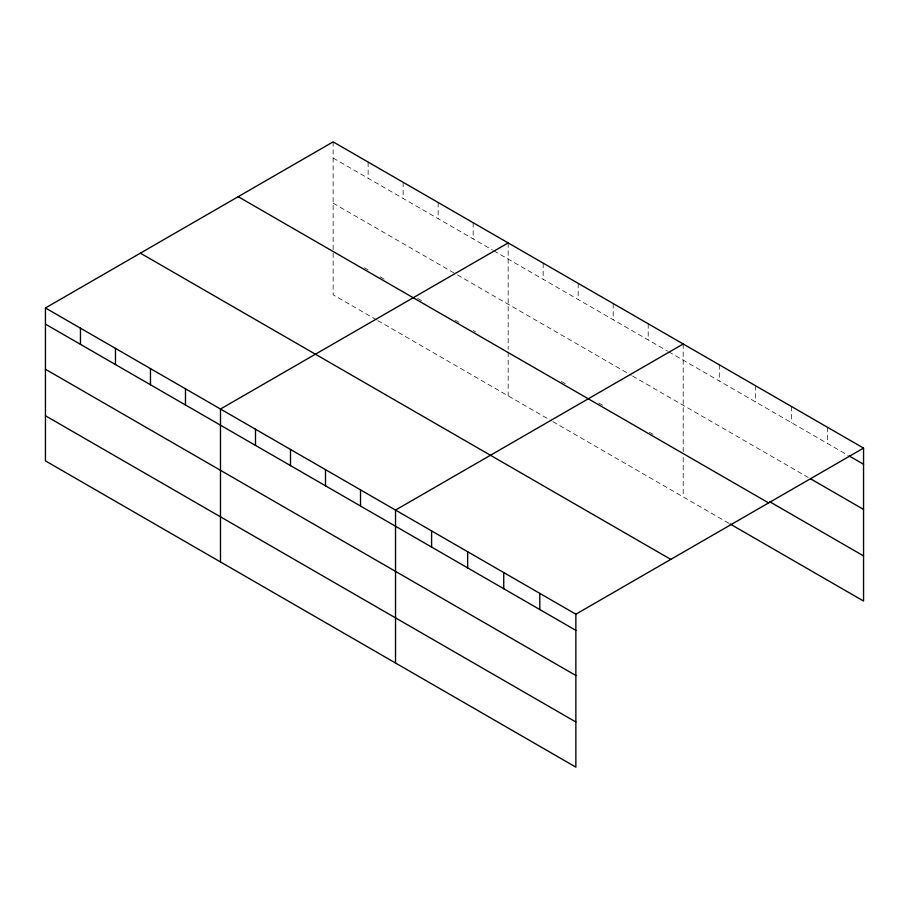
<?xml version="1.0" encoding="UTF-8"?>
<svg xmlns="http://www.w3.org/2000/svg" width="909" height="909" viewBox="0 0 909 909"><rect width="100%" height="100%" fill="white"/><g stroke="black" fill="none" stroke-linecap="round" stroke-linejoin="round"><path stroke-width="0.68" stroke-dasharray="4.54 3.41" d="M333.137 249.668L333.137 141.872M333.137 158.041L492.473 250.032M493.689 250.736L667.513 351.09M668.717 351.794L847.915 455.25M333.137 203.173L456.261 274.257M457.466 274.961L631.301 375.315M632.505 376.019L808.249 477.475M364.52 267.791L368.134 269.882M380.212 276.847L385.041 279.642M417.629 298.459L422.458 301.243M455.057 320.059L459.886 322.854M473.157 330.512L475.577 331.91M561.285 381.394L566.114 384.177M598.701 402.994L603.531 405.789M649.412 432.275L653.026 434.366M376.587 319.888L333.137 294.8L333.137 251.077M377.792 320.593L551.627 420.947M552.831 421.651L728.893 523.289M827.485 427.287L827.485 443.456M791.409 406.459L791.409 422.628M755.345 385.632L755.345 401.801M719.28 364.816L719.28 380.973M683.204 343.988L683.204 451.784M683.204 457.432L683.204 496.916M648.197 323.774L648.197 339.943M613.189 303.561L613.189 319.729M578.181 283.358L578.181 299.516M543.173 263.144L543.173 279.313M508.165 242.93L508.165 349.317M508.165 352.135L508.165 395.858M473.157 222.716L473.157 238.885M438.149 202.502L438.149 218.671M403.142 182.3L403.142 198.457M368.134 162.086L368.134 178.255"/><path stroke-width="1.36" d="M575.863 675.501L575.863 614.2L45.45 307.969L45.45 460.897L575.863 767.128L575.863 675.501L45.45 369.259M730.097 523.982L863.55 601.031L863.55 448.103L333.137 141.872L45.45 307.969M508.165 242.93L220.489 409.027L220.489 561.955M683.204 343.988L395.529 510.074L395.529 663.002M575.863 614.2L863.55 448.103M849.12 455.943L863.55 464.272M810.646 478.861L863.55 509.404M769.775 501.757L863.55 555.899M238.192 196.685L768.616 502.916M140.384 253.157L670.808 559.387M45.45 324.127L575.863 630.369M45.45 415.765L575.863 721.996M539.798 593.372L539.798 609.541M503.734 572.556L503.734 588.714M467.658 551.729L467.658 567.898M431.593 530.901L431.593 547.07M360.521 489.871L360.521 506.029M325.513 469.658L325.513 485.826M290.505 449.444L290.505 465.613M255.497 429.23L255.497 445.399M185.481 388.813L185.481 404.982M150.474 368.599L150.474 384.768M115.466 348.386L115.466 364.554M80.458 328.172L80.458 344.341"/></g></svg>
